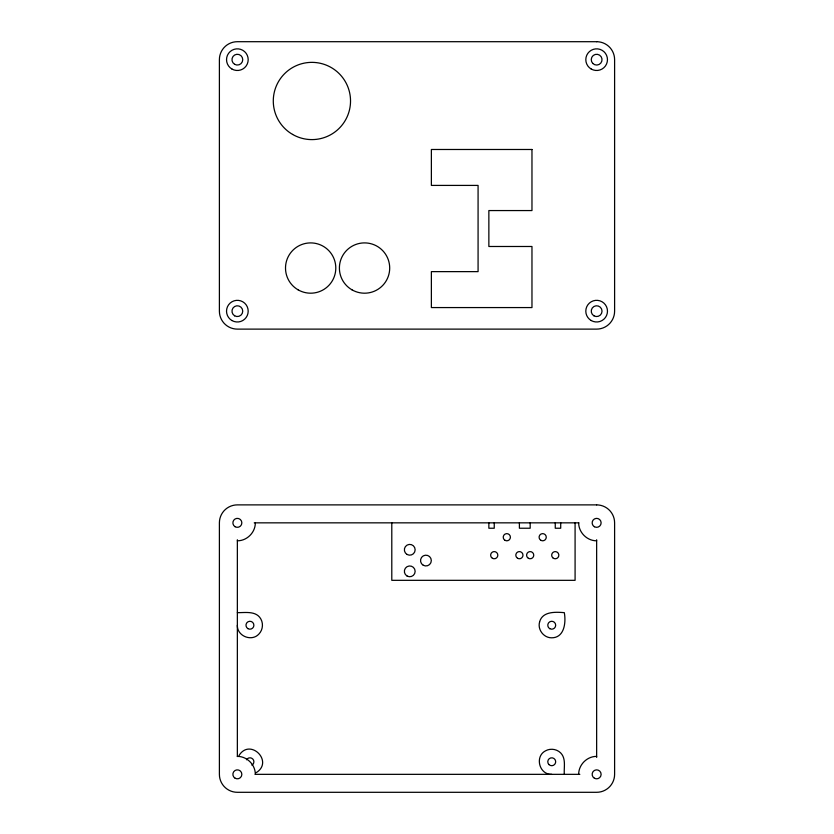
<?xml version="1.0" encoding="UTF-8"?>
<svg xmlns="http://www.w3.org/2000/svg" width="834" height="834" viewBox="0 0 834 834"><rect width="100%" height="100%" fill="white"/><g stroke="black" fill="none" stroke-linecap="round" stroke-linejoin="round"><path stroke-width="1.25" d="M494.249 522.845L494.239 528.235L488.86 528.235L488.86 522.845M255.329 522.845C255.381 532.457 246.979 540.87 237.356 540.807M578.671 774.338C578.619 764.726 587.021 756.313 596.644 756.375M239.045 755.479C250.096 737.621 274.084 761.609 256.226 772.649M254.234 522.845L578.89 522.845M237.356 612.656C245.238 612.771 256.111 610.592 260.823 618.953C263.575 623.78 262.741 630.17 258.832 634.132C251.524 642.024 236.939 635.988 237.356 625.239M255.141 774.338L579.828 774.338M596.644 540.807C587.021 540.87 578.619 532.457 578.671 522.845M551.733 774.338C539.369 774.89 534.458 756.574 545.446 750.871C550.273 748.119 556.664 748.963 560.625 752.873C566.276 758.554 563.774 767.238 564.305 774.338M237.356 756.375C246.979 756.313 255.381 764.726 255.329 774.338M596.644 539.786L596.644 757.397M575.085 522.845L575.085 580.328L391.792 580.328L391.792 522.845M560.709 522.845L560.709 528.235L555.256 528.235L555.256 522.845M530.174 522.845L530.174 528.235L519.394 528.235L519.394 522.845M237.356 539.765L237.356 756.563M246.51 759.784A3.951 3.951 0 0 1 252.733 758.971A3.951 3.951 0 0 1 251.91 765.185M539.588 621.976C537.377 629.639 543.768 637.958 551.733 637.812C564.545 637.76 566.098 622.227 564.305 612.656C555.632 611.968 542.402 611.145 539.588 621.976M596.644 41.7L237.356 41.7A17.962 17.962 0 0 0 219.394 59.662L219.394 311.155A17.962 17.962 0 0 0 237.356 329.117L596.644 329.117A17.962 17.962 0 0 0 614.606 311.155L614.606 59.662A17.962 17.962 0 0 0 596.644 41.7M531.967 149.484L431.376 149.484L431.376 185.409L478.08 185.409L478.08 271.634L431.376 271.634L431.376 307.569L531.967 307.569L531.967 246.489L488.86 246.489L488.86 210.564L531.967 210.564L531.967 149.484M596.644 504.883L237.356 504.883A17.962 17.962 0 0 0 219.394 522.845L219.394 774.338A17.962 17.962 0 0 0 237.356 792.3L596.644 792.3A17.962 17.962 0 0 0 614.606 774.338L614.606 522.845A17.962 17.962 0 0 0 596.644 504.883M292.598 134.43A38.625 38.625 0 0 0 350.53 100.977A38.625 38.625 0 0 0 292.598 67.533A38.625 38.625 0 0 0 292.598 134.43M231.946 69.034A10.821 10.821 0 0 0 248.188 59.662A10.821 10.821 0 0 0 231.946 50.29A10.821 10.821 0 0 0 231.946 69.034M234.667 64.333A5.39 5.39 0 0 0 242.746 59.662A5.39 5.39 0 0 0 234.667 54.992A5.39 5.39 0 0 0 234.667 64.333M231.946 320.537A10.821 10.821 0 0 0 248.188 311.155A10.821 10.821 0 0 0 231.946 301.783A10.821 10.821 0 0 0 231.946 320.537M234.667 315.825A5.39 5.39 0 0 0 242.746 311.155A5.39 5.39 0 0 0 234.667 306.495A5.39 5.39 0 0 0 234.667 315.825M593.944 315.836A5.4 5.4 0 0 0 602.033 311.155A5.4 5.4 0 0 0 593.944 306.485A5.4 5.4 0 0 0 593.944 315.836M592.828 63.478A5.39 5.39 0 0 0 601.846 61.059A5.39 5.39 0 0 0 595.247 54.46A5.39 5.39 0 0 0 592.828 63.478M591.223 69.034A10.821 10.821 0 0 0 607.465 59.662A10.821 10.821 0 0 0 591.223 50.29A10.821 10.821 0 0 0 591.223 69.034M591.223 320.537A10.832 10.832 0 0 0 607.475 311.155A10.832 10.832 0 0 0 591.223 301.772A10.832 10.832 0 0 0 591.223 320.537M298.082 289.825A25.145 25.145 0 0 0 335.8 268.048A25.145 25.145 0 0 0 298.082 246.27A25.145 25.145 0 0 0 298.082 289.825M351.969 289.825A25.145 25.145 0 0 0 389.697 268.048A25.145 25.145 0 0 0 351.969 246.27A25.145 25.145 0 0 0 351.969 289.825M594.392 778.226A4.493 4.493 0 0 0 601.126 774.338A4.493 4.493 0 0 0 594.392 770.449A4.493 4.493 0 0 0 594.392 778.226M594.392 526.734A4.493 4.493 0 0 0 601.126 522.845A4.493 4.493 0 0 0 594.392 518.957A4.493 4.493 0 0 0 594.392 526.734M235.115 778.226A4.493 4.493 0 0 0 241.85 774.338A4.493 4.493 0 0 0 235.115 770.449A4.493 4.493 0 0 0 235.115 778.226M235.115 526.734A4.493 4.493 0 0 0 241.85 522.845A4.493 4.493 0 0 0 235.115 518.957A4.493 4.493 0 0 0 235.115 526.734M247.959 628.659A3.951 3.951 0 0 0 253.89 625.239A3.951 3.951 0 0 0 247.959 621.81A3.951 3.951 0 0 0 247.959 628.659M549.752 628.659A3.951 3.951 0 0 0 555.684 625.239A3.951 3.951 0 0 0 549.752 621.81A3.951 3.951 0 0 0 549.752 628.659M548.939 764.559A3.951 3.951 0 0 0 555.548 762.787A3.951 3.951 0 0 0 550.711 757.939A3.951 3.951 0 0 0 548.939 764.559M407.055 576.013A5.39 5.39 0 0 0 415.144 571.342A5.39 5.39 0 0 0 407.055 566.682A5.39 5.39 0 0 0 407.055 576.013M407.055 554.454A5.39 5.39 0 0 0 415.144 549.783A5.39 5.39 0 0 0 407.055 545.123A5.39 5.39 0 0 0 407.055 554.454M423.224 565.233A5.39 5.39 0 0 0 431.314 560.563A5.39 5.39 0 0 0 423.224 555.903A5.39 5.39 0 0 0 423.224 565.233M505.018 540.328A3.597 3.597 0 0 0 510.408 537.211A3.597 3.597 0 0 0 505.018 534.104A3.597 3.597 0 0 0 505.018 540.328M492.425 558.29A3.597 3.597 0 0 0 497.825 555.183A3.597 3.597 0 0 0 492.435 552.066A3.597 3.597 0 0 0 492.425 558.29M517.601 558.29A3.597 3.597 0 0 0 522.991 555.173A3.597 3.597 0 0 0 517.601 552.066A3.597 3.597 0 0 0 517.601 558.29M540.88 540.328A3.597 3.597 0 0 0 546.27 537.211A3.597 3.597 0 0 0 540.88 534.104A3.597 3.597 0 0 0 540.88 540.328M528.381 558.29A3.597 3.597 0 0 0 533.76 555.173A3.597 3.597 0 0 0 528.381 552.066A3.597 3.597 0 0 0 528.381 558.29M552.713 557.717A3.597 3.597 0 0 0 558.728 556.111A3.597 3.597 0 0 0 554.329 551.712A3.597 3.597 0 0 0 552.713 557.717"/></g></svg>
